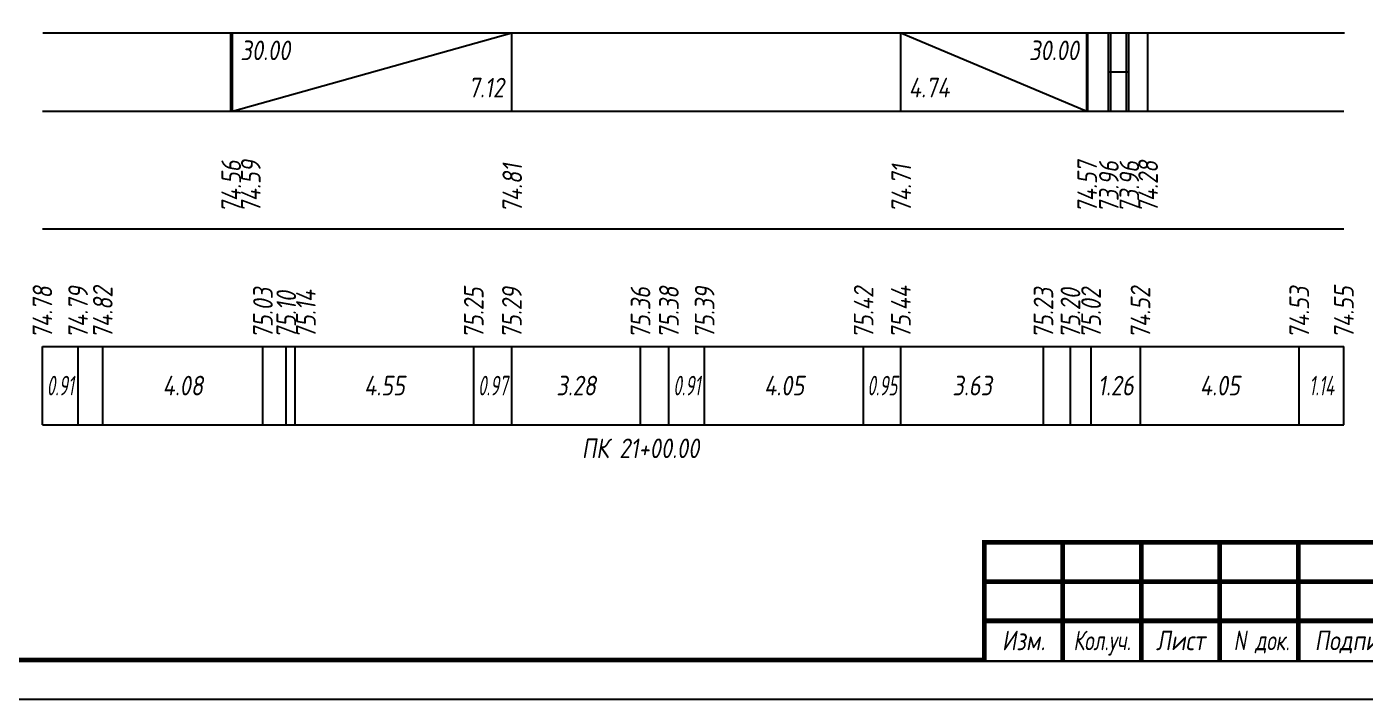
# Model space of a CAD drawing. Extents: x -717 to 1451, y -133302 to 233.
# Drawn here: x 78 to 248.5, y -32606.4 to -32520.7 of the extents above; entities that cross this region are included whole.
import ezdxf
from ezdxf.enums import TextEntityAlignment as Align

# ---------------------------------------------------------------- set-up
doc = ezdxf.new("R2010")
doc.units = 0
for name, color, linetype in [('Зарамочное оформление', 7, 'Continuous'), ('Код_510', 7, 'Continuous'), ('Код_516', 1, 'Continuous'), ('Подписи поперечников', 7, 'Continuous'), ('Таблица', 7, 'Continuous')]:
    doc.layers.add(name, color=color, linetype=linetype)
doc.styles.add('М', font='romand.shx', dxfattribs={"width": 0.8, "oblique": 10, "height": 2.5})

# ---------------------------------------------------------------- blocks, each defined once
blk = doc.blocks.new('Штамп')
at = {"linetype": 'Continuous'}
blk.add_wipeout([(199.95, -411.25), (384.95, -411.25), (384.95, -426.25), (199.95, -426.25)], dxfattribs=at).dxf.layer = 'Зарамочное оформление'
at = {"layer": 'Зарамочное оформление', "linetype": 'Continuous', "lineweight": -3, "const_width": 0.6, "flags": 128}
for points in [[(199.95, -426.25), (199.95, -411.25), (384.95, -411.25)], [(209.95, -411.25), (209.95, -426.25)], [(219.95, -411.25), (219.95, -426.25)], [(229.95, -411.25), (229.95, -426.25)], [(239.95, -411.25), (239.95, -426.25)], [(199.95, -416.25), (264.95, -416.25)], [(199.95, -421.25), (264.95, -421.25)]]:
    blk.add_lwpolyline(points, dxfattribs=at)
at = {"layer": 'Зарамочное оформление', "linetype": 'Continuous', "style": 'М', "oblique": 10}
for s, width, p in [('Изм.', 0.8, (204.95, -423.75)), ('Кол.уч.', 0.7, (214.95, -423.75)), ('Лист', 0.8, (224.95, -423.75)), ('N док.', 0.7, (235.28, -423.75)), ('Подпись', 0.8, (247.45, -423.75))]:
    blk.add_text(s, height=2.5, dxfattribs=dict(at, width=width)).set_placement(p, align=Align.MIDDLE_CENTER)
blk = doc.blocks.new('шифр')
blk.add_blockref('Штамп', (0, -32235))

msp = doc.modelspace()

# ---------------------------------------------------------------- linework, layer by layer
at = {"flags": 128}
msp.add_lwpolyline([(-30.054, -32606.421), (389.946, -32606.421), (389.946, -32309.421), (-30.054, -32309.421)], close=True, dxfattribs=at)
at = {"const_width": 0.6, "flags": 128}
msp.add_lwpolyline([(-10.054, -32601.421), (384.946, -32601.421), (384.946, -32314.421), (-10.054, -32314.421)], close=True, dxfattribs=at)
at = {"layer": 'Код_510'}
for p, q in [((79.946, -32571.421), (79.946, -32561.421)), ((84.493, -32571.421), (84.493, -32561.421)), ((87.638, -32571.421), (87.638, -32561.421)), ((108.044, -32571.421), (108.044, -32561.421)), ((111.017, -32571.421), (111.017, -32561.421)), ((112.156, -32571.421), (112.156, -32561.421)), ((134.905, -32571.421), (134.905, -32561.421)), ((139.758, -32571.421), (139.758, -32561.421)), ((156.15, -32571.421), (156.15, -32561.421)), ((159.769, -32571.421), (159.769, -32561.421)), ((164.319, -32571.421), (164.319, -32561.421)), ((184.578, -32571.421), (184.578, -32561.421)), ((189.321, -32571.421), (189.321, -32561.421)), ((207.489, -32571.421), (207.489, -32561.421)), ((210.926, -32571.421), (210.926, -32561.421)), ((213.552, -32571.421), (213.552, -32561.421)), ((219.847, -32571.421), (219.847, -32561.421)), ((240.078, -32571.421), (240.078, -32561.421)), ((245.768, -32571.421), (245.768, -32561.421))]:
    msp.add_line(p, q, dxfattribs=at)
at = {"layer": 'Код_516'}
for p, q in [((103.946, -32531.421), (103.946, -32521.421)), ((104.165, -32531.421), (104.165, -32521.421)), ((104.165, -32531.421), (139.758, -32521.421)), ((139.758, -32531.421), (139.758, -32521.421)), ((189.321, -32531.421), (189.321, -32521.421)), ((189.321, -32521.421), (213.005, -32531.421)), ((213.005, -32531.421), (213.005, -32521.421)), ((213.145, -32531.421), (213.145, -32521.421)), ((213.145, -32531.421), (213.145, -32521.421)), ((215.767, -32531.421), (215.767, -32521.421)), ((216.07, -32531.421), (216.07, -32521.421)), ((218.07, -32531.421), (218.07, -32521.421)), ((218.372, -32531.421), (218.372, -32521.421)), ((220.768, -32531.421), (220.768, -32521.421)), ((215.767, -32526.421), (216.07, -32526.421)), ((216.07, -32526.421), (218.07, -32526.421)), ((218.07, -32526.421), (218.372, -32526.421))]:
    msp.add_line(p, q, dxfattribs=at)
at = {"layer": 'Таблица'}
for p, q in [((80, -32521.421), (245.822, -32521.421)), ((79.946, -32531.421), (245.768, -32531.421)), ((79.946, -32546.421), (245.768, -32546.421)), ((79.946, -32561.421), (245.768, -32561.421)), ((79.946, -32571.421), (245.768, -32571.421))]:
    msp.add_line(p, q, dxfattribs=at)

# ---------------------------------------------------------------- texts
at = {"layer": 'Код_510', "style": 'М', "oblique": 10, "width": 0.8}
for s, p in [('74.78', (79.946, -32560.421)), ('74.79', (84.493, -32560.421)), ('74.82', (87.638, -32560.421)), ('75.03', (108.044, -32560.421)), ('75.25', (134.905, -32560.421)), ('75.29', (139.758, -32560.421)), ('75.36', (156.15, -32560.421)), ('75.38', (159.769, -32560.421)), ('75.39', (164.319, -32560.421)), ('75.42', (184.578, -32560.421)), ('75.44', (189.321, -32560.421)), ('75.23', (207.489, -32560.421)), ('75.20', (210.926, -32560.421)), ('75.02', (213.552, -32560.421)), ('74.52', (219.847, -32560.421)), ('74.53', (240.078, -32560.421)), ('74.55', (245.768, -32560.421)), ('75.10', (111.017, -32560.421)), ('75.14', (113.517, -32560.421))]:
    msp.add_text(s, height=2.5, rotation=90, dxfattribs=at).set_placement(p, align=Align.MIDDLE_LEFT)
at = {"layer": 'Код_510', "style": 'М', "oblique": 10}
for s, width, p in [('0.91', 0.6, (82.219, -32566.421)), ('4.08', 0.8, (97.841, -32566.421)), ('4.55', 0.8, (123.53, -32566.421)), ('0.97', 0.6, (137.332, -32566.421)), ('3.28', 0.8, (147.954, -32566.421)), ('0.91', 0.6, (162.044, -32566.421)), ('4.05', 0.8, (174.449, -32566.421)), ('0.95', 0.6, (186.949, -32566.421)), ('3.63', 0.8, (198.405, -32566.421)), ('1.26', 0.8, (216.7, -32566.421)), ('4.05', 0.8, (229.963, -32566.421)), ('1.14', 0.6, (242.923, -32566.421))]:
    msp.add_text(s, height=2.5, dxfattribs=dict(at, width=width)).set_placement(p, align=Align.MIDDLE_CENTER)
at = {"layer": 'Код_516', "style": 'М', "oblique": 10, "width": 0.8}
msp.add_text('30.00', height=2.5, dxfattribs=at).set_placement((105.165, -32522.421), align=Align.TOP_LEFT)
msp.add_text('30.00', height=2.5, dxfattribs=at).set_placement((212.005, -32522.421), align=Align.TOP_RIGHT)
msp.add_text('7.12', height=2.5, dxfattribs=at).set_placement((138.758, -32530.421), align=Align.BOTTOM_RIGHT)
msp.add_text('4.74', height=2.5, dxfattribs=at).set_placement((190.321, -32530.421), align=Align.BOTTOM_LEFT)
for s, p in [('74.56', (104, -32544.371)), ('74.59', (106.5, -32544.371)), ('74.81', (139.813, -32544.371)), ('74.71', (189.375, -32544.371)), ('74.57', (213.059, -32544.371)), ('73.96', (215.821, -32544.371)), ('73.96', (218.427, -32544.371)), ('74.28', (220.822, -32544.371))]:
    msp.add_text(s, height=2.5, rotation=90, dxfattribs=at).set_placement(p, align=Align.MIDDLE_LEFT)
at = {"layer": 'Подписи поперечников', "style": 'М', "oblique": 10, "width": 0.8}
msp.add_text('ПК 21+00.00', height=2.5, dxfattribs=at).set_placement((156.15, -32576.421), align=Align.BOTTOM_CENTER)

# ---------------------------------------------------------------- next in the draw order: block references
msp.add_blockref('шифр', (0, 59.829))

doc.saveas('drawing.dxf')
